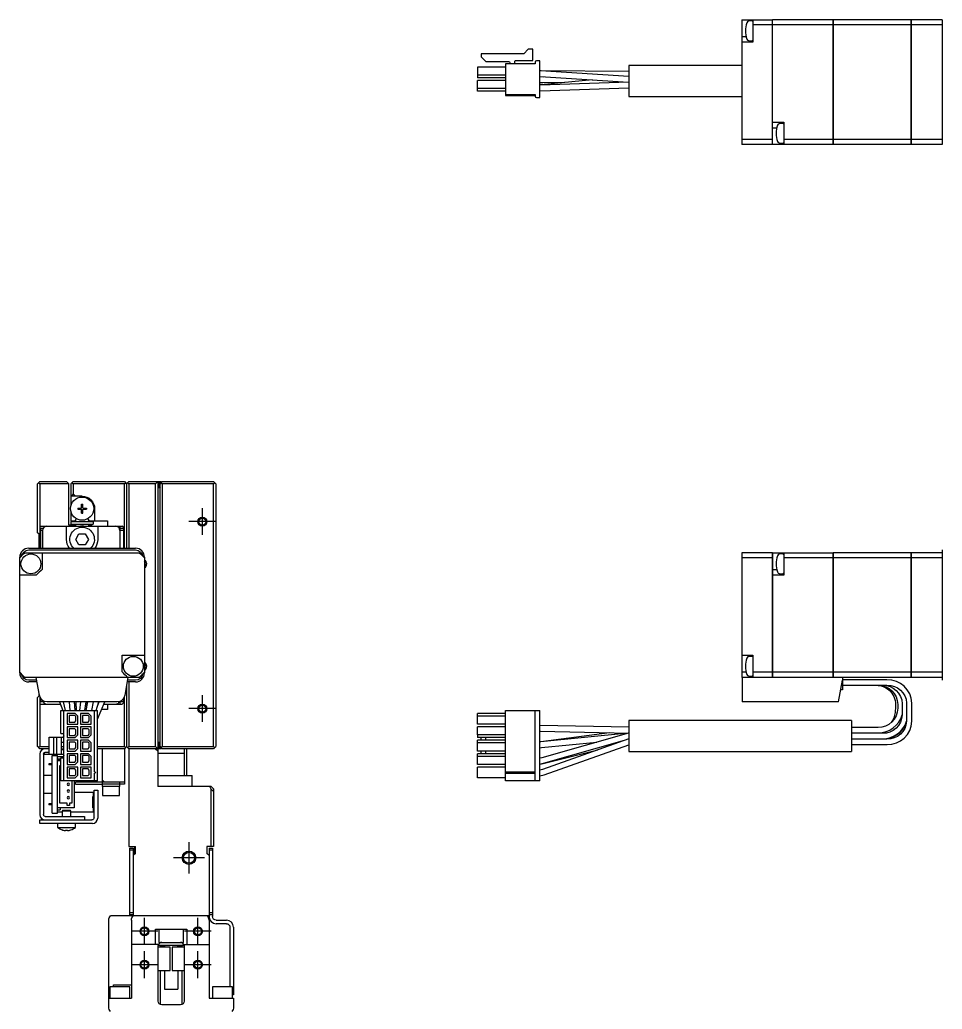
# Model space of a CAD drawing. Extents: x 0 to 753, y -8 to 439.
# Drawn here: x 0 to 207.2, y 216.5 to 438.7 of the extents above; entities that cross this region are included whole.
import ezdxf

# ---------------------------------------------------------------- set-up
doc = ezdxf.new("R2010")
doc.units = 0
doc.header["$LTSCALE"] = 0.5
doc.linetypes.add('CENTER', pattern=[50.8, 31.75, -6.35, 6.35, -6.35])
for name, color, linetype in [('MSM_CENTER', 1, 'CENTER'), ('MSM_CONTINUOUS', 7, 'CONTINUOUS'), ('MSM_NARROW', 5, 'CONTINUOUS')]:
    doc.layers.add(name, color=color, linetype=linetype)

msp = doc.modelspace()

# ---------------------------------------------------------------- linework, layer by layer
at = {"layer": 'MSM_CENTER'}
for p, q in [((41, 323.01), (41, 329.01)), ((44, 326.01), (38, 326.01)), ((41, 281.01), (41, 287.01)), ((44, 284.01), (38, 284.01)), ((38, 254.01), (38, 247.01)), ((41.5, 250.51), (34.5, 250.51)), ((28, 231.01), (28, 237.01)), ((40, 231.01), (40, 237.01)), ((31, 234.01), (25, 234.01)), ((43, 234.01), (37, 234.01)), ((28, 223.51), (28, 229.51)), ((40, 223.51), (40, 229.51)), ((31, 226.51), (25, 226.51)), ((43, 226.51), (37, 226.51))]:
    msp.add_line(p, q, dxfattribs=at)
at = {"layer": 'MSM_CONTINUOUS'}
for p, q in [((162.16, 438.69), (162.16, 410.69)), ((162.16, 438.69), (169.05, 438.69)), ((164.45, 438.42), (163.69, 438.35)), ((164.66, 438.69), (164.66, 433.69)), ((169.05, 410.69), (169.05, 438.69)), ((169.06, 438.68), (169.05, 438.68)), ((182.66, 438.69), (169.06, 438.69)), ((169.06, 410.69), (169.06, 438.69)), ((182.66, 410.69), (182.66, 438.69)), ((182.66, 438.68), (182.67, 438.68)), ((182.67, 438.69), (182.67, 410.69)), ((200.16, 438.69), (182.67, 438.69)), ((200.16, 410.69), (200.16, 438.69)), ((200.16, 438.68), (200.17, 438.68)), ((200.17, 438.69), (200.17, 410.69)), ((207.16, 438.69), (200.17, 438.69)), ((207.16, 438.69), (207.16, 410.69)), ((169.05, 437.53), (164.66, 437.53)), ((169.06, 437.53), (169.05, 437.53)), ((182.66, 437.53), (169.06, 437.53)), ((182.66, 437.53), (182.67, 437.53)), ((200.16, 437.53), (182.67, 437.53)), ((200.16, 437.53), (200.17, 437.53)), ((207.16, 437.53), (200.17, 437.53)), ((162.16, 434.94), (163.1, 434.94)), ((164.66, 433.69), (162.16, 433.69)), ((163.69, 434.02), (164.45, 433.96)), ((103.65, 431.05), (103.65, 430.35)), ((113.19, 431.05), (103.65, 431.05)), ((114.21, 432.07), (113.19, 431.05)), ((115.21, 432.07), (114.21, 432.07)), ((115.21, 429.54), (115.21, 432.07)), ((103.65, 430.35), (104.65, 429.35)), ((104.65, 429.35), (109.78, 429.35)), ((110.06, 429.07), (110.06, 428.79)), ((111.21, 428.79), (111.21, 429.39)), ((111.36, 429.54), (115.21, 429.54)), ((115.74, 429.2), (115.74, 428.79)), ((116.76, 429.5), (116.04, 429.5)), ((116.76, 421.22), (116.76, 429.5)), ((102.76, 428.06), (102.76, 425.66)), ((109.11, 428.06), (102.76, 428.06)), ((115.74, 428.79), (109.11, 428.79)), ((109.11, 428.79), (109.11, 421.68)), ((117.09, 427.24), (116.76, 427.24)), ((116.97, 427.23), (116.76, 427.24)), ((136.76, 425.99), (116.97, 427.23)), ((136.76, 427.09), (117.09, 427.24)), ((136.76, 428.46), (136.76, 421.46)), ((162.16, 428.46), (136.76, 428.46)), ((109.11, 426.26), (102.76, 426.26)), ((109.11, 425.66), (102.76, 425.66)), ((102.76, 422.66), (102.76, 425.06)), ((109.11, 425.06), (102.76, 425.06)), ((116.76, 425.94), (116.88, 425.93)), ((116.76, 425.93), (117.54, 425.89)), ((117.43, 424.55), (116.76, 424.54)), ((136.76, 424.69), (116.84, 424.04)), ((116.88, 425.93), (136.74, 424.69)), ((128.61, 425.2), (117.04, 424.07)), ((122.28, 424.58), (117.43, 424.55)), ((109.11, 423.26), (102.76, 423.26)), ((109.11, 422.66), (102.76, 422.66)), ((117.04, 424.07), (116.76, 424.05)), ((116.84, 424.04), (116.76, 424.04)), ((116.76, 422.74), (116.88, 422.74)), ((116.88, 422.74), (136.76, 423.39)), ((109.11, 421.93), (115.74, 421.93)), ((109.11, 421.68), (115.74, 421.68)), ((115.74, 421.93), (115.74, 421.52)), ((116.04, 421.22), (116.76, 421.22)), ((136.76, 421.46), (162.16, 421.46)), ((169.06, 415.69), (171.56, 415.69)), ((171.56, 415.69), (171.56, 410.69)), ((169.06, 414.44), (169.99, 414.44)), ((171.34, 415.42), (170.58, 415.35)), ((169.05, 411.84), (162.16, 411.84)), ((169.06, 411.85), (169.05, 411.85)), ((182.66, 411.84), (171.56, 411.84)), ((182.66, 411.85), (182.67, 411.85)), ((200.16, 411.84), (182.67, 411.84)), ((200.16, 411.85), (200.17, 411.85)), ((207.16, 411.84), (200.17, 411.84)), ((169.05, 410.69), (162.16, 410.69)), ((169.06, 410.7), (169.05, 410.7)), ((182.66, 410.69), (169.06, 410.69)), ((170.58, 411.02), (171.34, 410.96)), ((182.66, 410.7), (182.67, 410.7)), ((200.16, 410.69), (182.67, 410.69)), ((200.16, 410.7), (200.17, 410.7)), ((207.16, 410.69), (200.17, 410.69)), ((4, 334.51), (4.5, 335.01)), ((4, 323.51), (4, 334.51)), ((4.5, 334.51), (4.25, 334.76)), ((4.5, 335.01), (10.5, 335.01)), ((11, 334.51), (4.5, 334.51)), ((4.5, 334.51), (4.5, 320.01)), ((10.5, 335.01), (11, 334.51)), ((11, 325.21), (11, 334.51)), ((11.5, 334.51), (12, 335.01)), ((11.5, 334.51), (11.5, 329.62)), ((12, 334.51), (11.75, 334.76)), ((12, 335.01), (23.5, 335.01)), ((12, 334.51), (12, 332.21)), ((23.5, 334.51), (12, 334.51)), ((23.5, 335.01), (24, 334.51)), ((23.75, 334.76), (23.5, 334.51)), ((23.5, 320.01), (23.5, 334.51)), ((24.5, 335.01), (24, 334.51)), ((24, 334.51), (24, 320.01)), ((24.5, 334.51), (24.25, 334.76)), ((24.5, 335.01), (31.7, 335.01)), ((30.5, 334.51), (24.5, 334.51)), ((24.5, 334.51), (24.5, 320.01)), ((31, 335.01), (30.5, 334.51)), ((30.5, 275.51), (30.5, 334.51)), ((31, 335.01), (31, 266.51)), ((31.23, 335.01), (31.23, 333.61)), ((31.5, 333.61), (31.23, 333.61)), ((31.4, 334.61), (31.4, 333.91)), ((32, 335.01), (31.5, 334.51)), ((31.5, 275.51), (31.5, 334.51)), ((31.7, 335.01), (31.8, 334.91)), ((31.7, 334.91), (31.9, 334.91)), ((32, 334.51), (31.75, 334.76)), ((32, 335.01), (43.5, 335.01)), ((43.5, 334.51), (32, 334.51)), ((32, 334.51), (32, 275.51)), ((43.5, 335.01), (44, 334.51)), ((43.75, 334.76), (43.5, 334.51)), ((43.5, 275.51), (43.5, 334.51)), ((44, 334.51), (44, 275.51)), ((14, 331.71), (11.5, 331.71)), ((12, 332.21), (11.65, 331.71)), ((12.5, 331.71), (12, 332.21)), ((13, 329.05), (13.8, 329.05)), ((13, 329.05), (13, 328.76)), ((13.53, 328.76), (13.53, 329.05)), ((13.86, 329.91), (14.15, 329.91)), ((13.86, 329.11), (13.86, 329.91)), ((14.15, 329.38), (13.86, 329.38)), ((14.15, 329.11), (14.15, 329.91)), ((14.21, 329.05), (15, 329.05)), ((14.47, 328.76), (14.47, 329.05)), ((15, 329.05), (15, 328.76)), ((16.8, 328.91), (16.8, 326.21)), ((11.5, 328.2), (11.5, 326.21)), ((13, 328.76), (13.8, 328.76)), ((13.86, 327.91), (13.86, 328.7)), ((13.86, 328.44), (14.15, 328.44)), ((13.86, 327.91), (14.15, 327.91)), ((14.15, 327.91), (14.15, 328.7)), ((14.21, 328.76), (15, 328.76)), ((4.5, 325.01), (23, 325.01)), ((4.7, 320.01), (4.7, 324.51)), ((4.7, 324.51), (5.23, 324.51)), ((5.5, 325.01), (5.5, 324.81)), ((10.5, 322.01), (10.5, 325.01)), ((12.45, 325.21), (11, 325.21)), ((11.23, 325.01), (11.23, 325.21)), ((11.5, 326.21), (12.45, 326.21)), ((11.5, 326.01), (11.5, 325.41)), ((11.5, 326.01), (16.5, 326.01)), ((11.5, 325.41), (16.5, 325.41)), ((12.45, 326.21), (12.62, 326.51)), ((12.45, 325.21), (12.57, 325.01)), ((15.38, 326.51), (15.55, 326.21)), ((15.43, 325.01), (15.55, 325.21)), ((15.55, 326.21), (19.7, 326.21)), ((16, 325.21), (15.55, 325.21)), ((16, 325.01), (16, 325.21)), ((16, 325.21), (16.2, 325.01)), ((16.5, 326.01), (16.5, 325.41)), ((17.5, 325.01), (17.5, 322.01)), ((19.7, 326.21), (19.7, 325.01)), ((22.5, 325.01), (22.5, 324.01)), ((22.5, 324.51), (23.3, 324.51)), ((23.5, 324.51), (23, 325.01)), ((23.3, 324.51), (23.3, 320.01)), ((4.35, 323.16), (4, 323.51)), ((4.35, 320.01), (4.35, 323.16)), ((5.1, 324.01), (4.7, 324.01)), ((5.1, 324.01), (5.1, 320.01)), ((12.56, 322.01), (13.28, 323.26)), ((13.28, 323.26), (14.72, 323.26)), ((14.72, 323.26), (15.44, 322.01)), ((23.3, 324.01), (22.5, 324.01)), ((22.5, 324.01), (22.5, 320.01)), ((2, 320.01), (26, 320.01)), ((13.28, 320.76), (12.56, 322.01)), ((14.72, 320.76), (13.28, 320.76)), ((15.44, 322.01), (14.72, 320.76)), ((0, 292.01), (0, 318.01)), ((1.15, 319.01), (26.84, 319.01)), ((2, 319.63), (26, 319.63)), ((5, 319.01), (5, 315.26)), ((28, 318.01), (28, 292.01)), ((169.05, 319.01), (162.16, 319.01)), ((162.16, 319.01), (162.16, 291.01)), ((169.05, 317.85), (162.16, 317.85)), ((169.05, 291.01), (169.05, 319.01)), ((169.06, 319), (169.05, 319)), ((169.06, 317.84), (169.05, 317.84)), ((169.06, 319.01), (169.06, 291.01)), ((169.06, 319.01), (182.66, 319.01)), ((171.34, 318.74), (170.58, 318.67)), ((171.56, 319.01), (171.56, 314.01)), ((182.66, 317.85), (171.56, 317.85)), ((182.66, 291.01), (182.66, 319.01)), ((182.66, 319), (182.67, 319)), ((182.66, 317.84), (182.67, 317.84)), ((182.67, 319.01), (182.67, 291.01)), ((200.16, 319.01), (182.67, 319.01)), ((200.16, 317.85), (182.67, 317.85)), ((200.16, 291.01), (200.16, 319.01)), ((200.16, 319), (200.17, 319)), ((200.16, 317.84), (200.17, 317.84)), ((200.17, 319.01), (200.17, 291.01)), ((207.16, 319.01), (200.17, 319.01)), ((207.16, 317.85), (200.17, 317.85)), ((207.16, 319.63), (207.16, 290.39)), ((3.75, 314.01), (0, 314.01)), ((169.06, 315.26), (169.99, 315.26)), ((171.56, 314.01), (169.06, 314.01)), ((170.58, 314.35), (171.34, 314.28)), ((23, 296.01), (28, 296.01)), ((23, 292.26), (23, 296.01)), ((162.16, 296.01), (164.66, 296.01)), ((164.45, 295.74), (163.69, 295.67)), ((164.66, 296.01), (164.66, 291.01)), ((162.16, 292.26), (163.1, 292.26)), ((163.69, 291.35), (164.45, 291.28)), ((169.05, 292.16), (164.66, 292.16)), ((169.06, 292.17), (169.05, 292.17)), ((182.66, 292.16), (169.06, 292.16)), ((182.66, 292.17), (182.67, 292.17)), ((200.16, 292.16), (182.67, 292.16)), ((200.16, 292.17), (200.17, 292.17)), ((207.16, 292.16), (200.17, 292.16)), ((26.85, 291.01), (1.15, 291.01)), ((3.81, 290.39), (2, 290.39)), ((3.88, 290.01), (2, 290.01)), ((4.41, 287), (3.7, 291.01)), ((24.3, 291.01), (23.59, 287)), ((24, 289.31), (24, 275.51)), ((26, 290.01), (24.12, 290.01)), ((26, 290.39), (24.19, 290.39)), ((24.5, 290.01), (24.5, 275.51)), ((200.16, 291.01), (162.16, 291.01)), ((162.26, 291.01), (162.26, 285.51)), ((169.06, 291.02), (169.05, 291.02)), ((182.66, 291.02), (182.67, 291.02)), ((183.9, 285.51), (184.76, 290.41)), ((184.76, 291.01), (184.76, 288.21)), ((194.76, 290.46), (184.76, 290.46)), ((184.76, 289.26), (194.76, 289.26)), ((192.28, 289.26), (192.52, 289.25)), ((200.16, 291.02), (200.17, 291.02)), ((207.16, 291.01), (200.17, 291.01)), ((4, 286.51), (4.35, 286.86)), ((4.35, 286.86), (4.35, 287.32)), ((4.5, 286.66), (4.5, 275.51)), ((23.5, 275.51), (23.5, 286.66)), ((184.76, 288.21), (184.37, 288.21)), ((4, 275.51), (4, 286.51)), ((4.5, 285.01), (9.11, 285.01)), ((4.7, 285.51), (4.7, 286.29)), ((4.7, 286.01), (4.94, 286.01)), ((5.23, 285.51), (4.7, 285.51)), ((5.5, 285.21), (5.5, 285.01)), ((21.82, 285.51), (6.18, 285.51)), ((8.9, 285.51), (9.7, 283.61)), ((10.25, 283.61), (9.83, 285.51)), ((11.06, 285.51), (11.22, 283.61)), ((12.43, 283.61), (12.27, 285.51)), ((12.6, 285.01), (12.31, 285.01)), ((12.33, 284.81), (12.45, 284.81)), ((12.34, 284.61), (12.61, 284.61)), ((12.57, 285.01), (12.45, 284.81)), ((12.59, 285.51), (12.63, 283.61)), ((13.66, 285.51), (13.39, 283.61)), ((14.6, 283.61), (14.88, 285.51)), ((14.75, 284.61), (15.08, 284.61)), ((15.16, 285.01), (14.8, 285.01)), ((14.89, 283.61), (15.26, 285.51)), ((16.48, 285.51), (16.11, 283.61)), ((17.12, 283.61), (17.73, 285.51)), ((17.47, 281.66), (19.1, 285.51)), ((17.79, 285.49), (17.53, 284.88)), ((17.57, 285.01), (17.59, 285.01)), ((18.89, 285.01), (23, 285.01)), ((19.7, 285.01), (19.7, 283.81)), ((22.5, 285.64), (22.5, 285.01)), ((23.3, 285.51), (22.5, 285.51)), ((23, 285.01), (23.5, 285.51)), ((23.06, 286.01), (23.3, 286.01)), ((23.3, 286.29), (23.3, 285.51)), ((183.9, 285.51), (162.26, 285.51)), ((196.69, 284.49), (196.56, 283.11)), ((197.16, 284.95), (197.16, 284.07)), ((198.16, 285.1), (198.16, 282.62)), ((199.16, 285.26), (199.16, 281.16)), ((200.36, 281.16), (200.36, 285.26)), ((9.19, 278.42), (9.19, 283.61)), ((9.19, 283.61), (17.47, 283.61)), ((9.9, 267.76), (9.9, 283.61)), ((10.63, 282.89), (10.63, 280.49)), ((12.43, 282.89), (10.63, 282.89)), ((12.33, 282.47), (11.08, 282.47)), ((11.08, 282.47), (11.08, 281)), ((12.58, 282.22), (12.33, 282.47)), ((12.39, 284.01), (12.62, 284.01)), ((12.45, 283.81), (12.41, 283.81)), ((12.43, 282.89), (13.03, 282.29)), ((12.57, 283.61), (12.45, 283.81)), ((12.58, 281.25), (12.58, 282.22)), ((13.03, 280.49), (13.03, 282.29)), ((13.63, 282.89), (13.63, 280.49)), ((15.43, 282.89), (13.63, 282.89)), ((15.33, 282.47), (14.08, 282.47)), ((14.08, 282.47), (14.08, 281)), ((14.66, 284.01), (14.97, 284.01)), ((15.58, 282.22), (15.33, 282.47)), ((16.03, 282.29), (15.43, 282.89)), ((15.58, 281.25), (15.58, 282.22)), ((16.03, 280.49), (16.03, 282.29)), ((16.76, 269.84), (16.76, 283.61)), ((17.47, 267.76), (17.47, 283.61)), ((19.7, 283.81), (18.38, 283.81)), ((102.76, 282.29), (102.76, 282.89)), ((109.11, 282.89), (102.76, 282.89)), ((109.11, 282.29), (102.76, 282.29)), ((102.76, 280.49), (102.76, 282.29)), ((109.11, 283.61), (116.76, 283.61)), ((109.11, 267.76), (109.11, 283.61)), ((115.74, 267.76), (115.74, 283.61)), ((116.76, 267.76), (116.76, 283.61)), ((10.63, 280.49), (13.03, 280.49)), ((11.08, 281), (12.33, 281)), ((12.33, 281), (12.58, 281.25)), ((13.63, 280.49), (16.03, 280.49)), ((14.08, 281), (15.33, 281)), ((15.33, 281), (15.58, 281.25)), ((109.11, 280.49), (102.76, 280.49)), ((116.87, 280.21), (116.76, 280.21)), ((136.76, 279.81), (116.87, 280.21)), ((136.76, 281.36), (136.76, 274.36)), ((186.76, 281.36), (136.76, 281.36)), ((186.76, 281.36), (186.76, 274.36)), ((199.15, 281.16), (199.16, 281.2)), ((9.19, 278.42), (9.9, 278.42)), ((10.63, 279.89), (10.63, 277.49)), ((13.03, 279.89), (10.63, 279.89)), ((12.33, 279.47), (11.08, 279.47)), ((11.08, 279.47), (11.08, 278)), ((11.08, 278), (12.33, 278)), ((12.58, 279.22), (12.33, 279.47)), ((12.33, 278), (12.58, 278.25)), ((12.43, 277.49), (13.03, 278.09)), ((12.58, 278.25), (12.58, 279.22)), ((13.03, 278.09), (13.03, 279.89)), ((13.63, 279.89), (13.63, 277.49)), ((16.03, 279.89), (13.63, 279.89)), ((15.33, 279.47), (14.08, 279.47)), ((14.08, 279.47), (14.08, 278)), ((14.08, 278), (15.33, 278)), ((15.58, 279.22), (15.33, 279.47)), ((15.33, 278), (15.58, 278.25)), ((16.03, 278.09), (15.43, 277.49)), ((15.58, 278.25), (15.58, 279.22)), ((16.03, 278.09), (16.03, 279.89)), ((102.76, 278.09), (102.76, 279.89)), ((109.11, 279.89), (102.76, 279.89)), ((102.76, 278.09), (102.76, 277.49)), ((109.11, 278.09), (102.76, 278.09)), ((116.76, 278.91), (116.84, 278.91)), ((116.76, 278.91), (116.91, 278.91)), ((116.84, 278.91), (136.76, 278.51)), ((132.46, 278.6), (117, 276.55)), ((136.64, 278.5), (117.04, 276.54)), ((136.68, 278.51), (117.25, 272.98)), ((192.76, 279.76), (186.76, 279.76)), ((186.76, 278.56), (193.76, 278.56)), ((193.76, 278.46), (186.76, 278.46)), ((194.47, 278.61), (193.26, 278.46)), ((193.76, 278.56), (194.47, 278.61)), ((194.47, 278.61), (194.5, 278.62)), ((194.5, 278.62), (194.47, 278.61)), ((4.25, 275.26), (4, 275.51)), ((4.25, 275.26), (4.5, 275.51)), ((4.5, 275.51), (6.62, 275.51)), ((6.62, 273.76), (6.62, 277.62)), ((6.62, 277.62), (9.65, 277.62)), ((7.64, 273.76), (7.64, 277.62)), ((8.34, 273.76), (8.34, 277.62)), ((9.34, 273.76), (9.34, 277.62)), ((9.34, 276.51), (9.9, 276.51)), ((9.34, 275.51), (9.9, 275.51)), ((10.63, 277.49), (12.43, 277.49)), ((10.63, 276.89), (10.63, 274.49)), ((13.03, 276.89), (10.63, 276.89)), ((12.33, 276.47), (11.08, 276.47)), ((11.08, 276.47), (11.08, 275)), ((12.58, 276.22), (12.33, 276.47)), ((12.58, 275.25), (12.58, 276.22)), ((13.03, 275.09), (13.03, 276.89)), ((13.63, 277.49), (15.43, 277.49)), ((13.63, 276.89), (13.63, 274.49)), ((15.43, 276.89), (13.63, 276.89)), ((15.33, 276.47), (14.08, 276.47)), ((14.08, 276.47), (14.08, 275)), ((15.58, 276.22), (15.33, 276.47)), ((16.03, 276.29), (15.43, 276.89)), ((15.58, 275.25), (15.58, 276.22)), ((16.03, 274.49), (16.03, 276.29)), ((17.47, 275.51), (23.5, 275.51)), ((23.5, 275.51), (23.75, 275.26)), ((24, 275.51), (23.75, 275.26)), ((24, 275.51), (24.5, 275.01)), ((24.25, 275.26), (24.5, 275.51)), ((24.5, 275.51), (30.5, 275.51)), ((30.5, 275.51), (31, 275.01)), ((31.23, 275.01), (31.23, 276.41)), ((31.5, 276.41), (31.23, 276.41)), ((31.4, 276.11), (31.4, 275.41)), ((31.5, 275.51), (32, 275.01)), ((31.75, 275.26), (32, 275.51)), ((32, 275.51), (43.5, 275.51)), ((43.5, 275.51), (43.75, 275.26)), ((43.75, 275.26), (44, 275.51)), ((109.11, 277.49), (102.76, 277.49)), ((109.11, 276.89), (102.76, 276.89)), ((102.76, 276.29), (102.76, 276.89)), ((109.11, 276.29), (102.76, 276.29)), ((102.76, 274.49), (102.76, 276.29)), ((103.65, 276.89), (103.65, 277.49)), ((104.65, 276.89), (104.65, 277.49)), ((117.04, 276.54), (116.76, 276.52)), ((117.17, 275.25), (129.58, 276.49)), ((136.76, 277.25), (117.36, 270.36)), ((117.61, 271.73), (135.82, 276.92)), ((117.79, 269.14), (136.76, 275.87)), ((186.76, 277.26), (193.76, 277.26)), ((194.76, 277.16), (186.76, 277.16)), ((186.76, 275.96), (194.76, 275.96)), ((4.5, 275.01), (4.25, 275.26)), ((6.62, 275.01), (4.5, 275.01)), ((4.5, 273.81), (4.5, 260.21)), ((5.3, 273.81), (5.3, 260.21)), ((5.5, 274.16), (5.5, 273.71)), ((9.5, 273.71), (5.5, 273.71)), ((5.7, 274.21), (6.62, 274.21)), ((6.62, 273.76), (9.65, 273.76)), ((7.3, 273.51), (8.5, 273.51)), ((7.3, 260.51), (7.3, 273.51)), ((8.5, 260.51), (8.5, 273.51)), ((9.34, 275.01), (9.9, 275.01)), ((9.34, 274.86), (9.9, 274.86)), ((9.5, 273.71), (9.5, 273.76)), ((10.63, 274.49), (12.43, 274.49)), ((10.63, 273.89), (10.63, 271.49)), ((13.03, 273.89), (10.63, 273.89)), ((11.08, 275), (12.33, 275)), ((12.33, 273.47), (11.08, 273.47)), ((11.08, 273.47), (11.08, 272)), ((12.33, 275), (12.58, 275.25)), ((12.58, 273.22), (12.33, 273.47)), ((12.43, 274.49), (13.03, 275.09)), ((13.03, 272.09), (13.03, 273.89)), ((13.63, 274.49), (16.03, 274.49)), ((13.63, 273.89), (13.63, 271.49)), ((15.43, 273.89), (13.63, 273.89)), ((14.08, 275), (15.33, 275)), ((15.33, 273.47), (14.08, 273.47)), ((14.08, 273.47), (14.08, 272)), ((15.33, 275), (15.58, 275.25)), ((15.58, 273.22), (15.33, 273.47)), ((16.03, 273.29), (15.43, 273.89)), ((16.03, 271.49), (16.03, 273.29)), ((23.5, 275.01), (17.47, 275.01)), ((18.5, 275.01), (18.5, 266.51)), ((23.75, 275.26), (23.5, 275.01)), ((23.5, 275.01), (23.5, 267.01)), ((31.7, 275.01), (24.5, 275.01)), ((24.5, 275.01), (24.5, 253.01)), ((30.5, 275.01), (31, 274.51)), ((31, 274.01), (37, 274.01)), ((31.8, 275.11), (31.7, 275.01)), ((31.9, 275.11), (31.7, 275.11)), ((43.5, 275.01), (32, 275.01)), ((37, 269.01), (37, 275.01)), ((37.5, 269.01), (37.5, 275.01)), ((43.75, 275.26), (43.5, 275.01)), ((109.11, 274.49), (102.76, 274.49)), ((109.11, 273.89), (102.76, 273.89)), ((102.76, 273.29), (102.76, 273.89)), ((109.11, 273.29), (102.76, 273.29)), ((102.76, 271.49), (102.76, 273.29)), ((103.65, 273.89), (103.65, 274.49)), ((104.65, 273.89), (104.65, 274.49)), ((116.76, 275.22), (117.17, 275.25)), ((117.52, 271.68), (129.83, 274.79)), ((136.76, 274.36), (186.76, 274.36)), ((6.5, 271.63), (6.5, 271.38)), ((7.3, 271.63), (6.5, 271.63)), ((7.3, 271.38), (6.5, 271.38)), ((8.5, 273.26), (9.9, 273.26)), ((8.5, 272.71), (9.05, 272.71)), ((8.5, 272.49), (9.19, 272.49)), ((9.19, 272.26), (8.5, 272.26)), ((9, 271.26), (9.19, 271.26)), ((9, 262.76), (9, 271.26)), ((9.05, 272.71), (9.05, 272.49)), ((9.19, 267.76), (9.19, 272.96)), ((9.19, 272.96), (9.9, 272.96)), ((10.63, 271.49), (12.43, 271.49)), ((11.08, 272), (12.33, 272)), ((12.33, 272), (12.58, 272.25)), ((12.43, 271.49), (13.03, 272.09)), ((12.58, 272.25), (12.58, 273.22)), ((13.63, 271.49), (16.03, 271.49)), ((14.08, 272), (15.33, 272)), ((15.33, 272), (15.58, 272.25)), ((15.58, 272.25), (15.58, 273.22)), ((109.11, 271.49), (102.76, 271.49)), ((117.25, 272.98), (116.76, 272.87)), ((116.76, 271.55), (117.61, 271.73)), ((116.76, 271.54), (117.52, 271.68)), ((7.3, 269.01), (5.3, 269.01)), ((10.63, 270.89), (10.63, 268.49)), ((13.03, 270.89), (10.63, 270.89)), ((12.33, 270.47), (11.08, 270.47)), ((11.08, 270.47), (11.08, 269)), ((11.08, 269), (12.33, 269)), ((12.58, 270.22), (12.33, 270.47)), ((12.33, 269), (12.58, 269.25)), ((12.43, 268.49), (13.03, 269.09)), ((12.58, 269.25), (12.58, 270.22)), ((13.03, 269.09), (13.03, 270.89)), ((16.03, 270.89), (13.63, 270.89)), ((13.63, 270.89), (13.63, 268.49)), ((15.33, 270.47), (14.08, 270.47)), ((14.08, 270.47), (14.08, 269)), ((14.08, 269), (15.33, 269)), ((15.58, 270.22), (15.33, 270.47)), ((15.33, 269), (15.58, 269.25)), ((15.58, 269.25), (15.58, 270.22)), ((16.03, 268.49), (16.03, 270.89)), ((16.76, 269.84), (16.86, 269.84)), ((16.86, 269.54), (16.76, 269.54)), ((16.76, 267.76), (16.76, 269.54)), ((31, 269.01), (38.75, 269.01)), ((38.75, 266.51), (38.75, 269.01)), ((102.76, 268.49), (102.76, 270.89)), ((109.11, 270.89), (102.76, 270.89)), ((109.11, 269.84), (115.74, 269.84)), ((109.11, 269.54), (115.74, 269.54)), ((117.36, 270.36), (116.76, 270.2)), ((117.37, 270.36), (116.76, 270.2)), ((116.76, 268.88), (117.79, 269.14)), ((17.47, 267.76), (9.19, 267.76)), ((10.63, 268.49), (12.43, 268.49)), ((11.7, 267.76), (11.7, 262.76)), ((12.2, 267.76), (12.2, 261.76)), ((12.5, 267.01), (12.5, 267.51)), ((23.5, 267.51), (12.5, 267.51)), ((12.5, 267.01), (18.5, 267.01)), ((13.63, 268.49), (16.03, 268.49)), ((19, 267.51), (18.5, 268.01)), ((22.5, 267.01), (18.5, 267.01)), ((22.5, 266.51), (22.5, 267.51)), ((23.5, 267.01), (22.5, 267.01)), ((109.11, 268.49), (102.76, 268.49)), ((116.76, 267.76), (109.11, 267.76)), ((5.3, 265.01), (7.3, 265.01)), ((12.2, 265.26), (16.5, 265.26)), ((16.5, 265.26), (16.5, 264.26)), ((16.7, 259.51), (16.7, 265.71)), ((16.7, 265.71), (17.5, 265.71)), ((17.5, 265.71), (17.5, 259.41)), ((22.5, 266.51), (18.5, 266.51)), ((18.6, 266.51), (18.6, 264.51)), ((18.6, 264.51), (22.4, 264.51)), ((22.4, 264.51), (22.4, 266.51)), ((43, 266.51), (31, 266.51)), ((43, 265.9), (42.69, 266.51)), ((43, 266.51), (43.5, 266.01)), ((43, 253.01), (43, 265.9)), ((43.5, 265.4), (43, 265.9)), ((43.5, 266.01), (43.5, 253.01)), ((7.3, 262.63), (6.5, 262.63)), ((6.5, 262.63), (6.5, 262.38)), ((7.3, 262.38), (6.5, 262.38)), ((10.65, 262.76), (9, 262.76)), ((10.65, 262.26), (10.65, 262.76)), ((11.15, 262.26), (10.65, 262.26)), ((11.15, 262.76), (11.15, 262.26)), ((11.7, 262.76), (11.15, 262.76)), ((16.5, 264.26), (16.4, 264.26)), ((16.4, 261.76), (16.4, 264.26)), ((16.4, 263.46), (16.5, 263.46)), ((16.4, 263.08), (16.5, 263.08)), ((16.4, 262.93), (16.5, 262.93)), ((16.4, 262.56), (16.5, 262.56)), ((16.5, 262.56), (16.5, 263.46)), ((7.3, 260.51), (8.5, 260.51)), ((12.2, 261.76), (8.5, 261.76)), ((8.5, 261.3), (9.05, 261.3)), ((9.5, 260.76), (8.5, 260.76)), ((9.05, 261.76), (9.05, 261.3)), ((9.7, 261.21), (9.5, 261.01)), ((11.5, 261.01), (9.5, 261.01)), ((9.5, 261.01), (9.5, 259.81)), ((9.7, 261.21), (11.3, 261.21)), ((11.5, 261.01), (11.3, 261.21)), ((11.5, 259.81), (11.5, 261.01)), ((16.5, 260.76), (11.5, 260.76)), ((16.5, 261.76), (16.4, 261.76)), ((16.5, 261.76), (16.5, 260.76)), ((4.5, 258.21), (4.5, 259.01)), ((4.5, 259.01), (16.2, 259.01)), ((16.3, 258.21), (4.5, 258.21)), ((5.7, 259.81), (14.5, 259.81)), ((8.5, 258.21), (8.5, 257.31)), ((12.5, 257.31), (12.5, 258.21)), ((14.5, 259.81), (14.5, 259.01)), ((8.5, 257.31), (12.5, 257.31)), ((9.55, 256.75), (9.57, 256.75)), ((10.3, 256.75), (10.7, 256.75)), ((10.3, 256.62), (10.3, 256.75)), ((10.7, 256.75), (10.7, 256.62)), ((11.43, 256.75), (11.45, 256.75)), ((24.5, 253.01), (26, 253.01)), ((24.7, 252.71), (25.5, 252.71)), ((24.7, 237.71), (24.7, 252.71)), ((25.5, 252.21), (24.7, 252.21)), ((25.5, 252.71), (25.5, 237.51)), ((26, 251.51), (25.5, 251.01)), ((25.75, 253.01), (25.75, 251.26)), ((26, 251.51), (26, 253.01)), ((43.5, 253.01), (42, 253.01)), ((42, 253.01), (42, 251.51)), ((42.5, 251.01), (42, 251.51)), ((42.5, 252.71), (43.3, 252.71)), ((42.5, 252.71), (42.5, 237.31)), ((43.3, 252.21), (42.5, 252.21)), ((43.3, 252.71), (43.3, 237.31)), ((24.7, 238.21), (25.5, 238.21)), ((42.5, 238.21), (43.3, 238.21)), ((20, 217.01), (20, 236.51)), ((25.48, 237.51), (20.38, 237.51)), ((25.5, 237.71), (24.7, 237.71)), ((25.1, 236.51), (25.1, 219.01)), ((42.5, 237.51), (25.5, 237.51)), ((43.3, 237.71), (42.5, 237.71)), ((42.5, 236.51), (42.5, 219.01)), ((44.1, 236.51), (46.4, 236.51)), ((46.4, 235.71), (44.1, 235.71)), ((30.5, 234.51), (37.5, 234.51)), ((30.5, 231.01), (30.5, 234.51)), ((31.25, 234.51), (31.25, 231.51)), ((36.75, 231.51), (36.75, 234.51)), ((37.5, 234.51), (37.5, 231.01)), ((47.2, 234.91), (47.2, 221.51)), ((48, 234.91), (48, 219.71)), ((31.25, 231.51), (36.75, 231.51)), ((31.13, 231.01), (25.1, 231.01)), ((31.1, 218.31), (31.1, 230.71)), ((33.75, 230.41), (31.1, 230.41)), ((31.12, 230.91), (36.88, 230.91)), ((31.13, 231.01), (31.13, 230.92)), ((31.13, 230.92), (31.16, 231)), ((31.7, 230.91), (31.5, 230.71)), ((32.5, 230.71), (31.5, 230.71)), ((31.5, 230.71), (31.5, 230.41)), ((32.5, 230.71), (32.87, 230.91)), ((32.5, 230.71), (32.5, 230.41)), ((33.75, 225.21), (33.75, 230.41)), ((34.25, 230.41), (34.25, 225.21)), ((36.9, 230.41), (34.25, 230.41)), ((35.13, 230.91), (35.5, 230.71)), ((36.5, 230.71), (35.5, 230.71)), ((35.5, 230.71), (35.5, 230.41)), ((36.5, 230.71), (36.3, 230.91)), ((36.5, 230.41), (36.5, 230.71)), ((36.85, 231), (36.87, 230.92)), ((36.87, 231.01), (36.87, 230.92)), ((36.87, 231.01), (42.5, 231.01)), ((36.9, 230.71), (36.9, 218.31)), ((31.1, 225.21), (33.75, 225.21)), ((31.5, 225.21), (31.5, 217.62)), ((32.5, 225.21), (32.5, 221.01)), ((34.25, 225.21), (36.9, 225.21)), ((35.5, 225.21), (35.5, 221.01)), ((36.5, 217.62), (36.5, 225.21)), ((24.75, 221.51), (20.25, 221.51)), ((20.25, 221.51), (20.25, 219.01)), ((21.05, 221.51), (21.05, 222.01)), ((21.05, 222.01), (25.1, 222.01)), ((24.75, 219.01), (24.75, 221.51)), ((32.5, 221.01), (35.5, 221.01)), ((47.75, 221.51), (43.25, 221.51)), ((43.25, 221.51), (43.25, 219.01)), ((47.75, 219.01), (47.75, 221.51)), ((47.75, 220.21), (48, 220.21)), ((20, 219.01), (25.1, 219.01)), ((42.5, 219.01), (48, 219.01)), ((48, 219.71), (47.75, 219.71)), ((48, 219.01), (48, 217.01)), ((36.1, 217.51), (31.9, 217.51))]:
    msp.add_line(p, q, dxfattribs=at)
for centre, radius in [((14, 328.91), 2.6), ((41, 326.01), 0.783), ((2.5, 316.51), 2.23), ((25.5, 293.51), 2.23), ((41, 284.01), 0.783), ((38, 250.51), 1.23), ((28, 234.01), 0.783), ((40, 234.01), 0.783), ((28, 226.51), 0.783), ((40, 226.51), 0.783)]:
    msp.add_circle(centre, radius, dxfattribs=at)
at = {"layer": 'MSM_CONTINUOUS', "extrusion": (0, 0, -1)}
for centre in [(-10.9, 267.01), (-10.9, 265.51), (-10.9, 264.01)]:
    msp.add_circle(centre, 0.25, dxfattribs=at)
at = {"layer": 'MSM_CONTINUOUS'}
for centre, radius, start, end in [((168.97, 436.19), 6, 162.3708, 197.6292), ((163.73, 437.85), 0.5, 95, 162.3708), ((164.47, 438.22), 0.2, 18.1949, 95), ((163.73, 434.52), 0.5, 197.6292, 265), ((164.47, 434.16), 0.2, 265, 341.8051), ((116.04, 429.2), 0.3, 90, 180), ((116.04, 421.52), 0.3, 180, 270), ((175.86, 413.19), 6, 162.3708, 197.6292), ((170.62, 414.85), 0.5, 95, 162.3708), ((171.36, 415.22), 0.2, 0, 95), ((170.62, 411.52), 0.5, 197.6292, 265), ((171.36, 411.16), 0.2, 265, 360), ((31.7, 334.61), 0.3, 90, 180), ((31.7, 333.91), 0.3, 180, 228.1897), ((14, 325.71), 1.59, 143.8028, 169.107), ((14, 325.71), 1.59, 10.893, 36.1972), ((6.1, 324.01), 1, 90, 180), ((14, 325.71), 1.59, 190.8931, 206.1642), ((14, 325.71), 1.59, 333.8358, 349.1069), ((21.5, 324.01), 1, 0, 90), ((2, 318.01), 2, 90, 180), ((26, 318.01), 2, 0, 90), ((175.86, 316.51), 6, 162.3708, 197.6292), ((170.62, 318.18), 0.5, 95, 162.3708), ((171.36, 318.54), 0.2, 0, 95), ((27.5, 316.51), 0.783, 309.6548, 50.3452), ((170.62, 314.84), 0.5, 197.6292, 265), ((171.36, 314.48), 0.2, 265, 0), ((163.73, 295.18), 0.5, 95, 162.3708), ((164.47, 295.54), 0.2, 18.1949, 95), ((27.5, 293.51), 0.783, 309.6548, 50.3452), ((168.97, 293.51), 6, 162.3708, 197.6292), ((2, 292.01), 2, 180, 270), ((26, 292.01), 2, 270, 0), ((163.73, 291.84), 0.5, 197.6292, 265), ((164.47, 291.48), 0.2, 265, 341.8051), ((194.95, 285.05), 5.41, 2.1863, 92.0343), ((6.1, 286.01), 1, 188.5151, 270), ((14, 284.31), 1.59, 153.8359, 169.107), ((21.5, 286.01), 1, 270, 336.553), ((14, 284.31), 1.59, 190.8931, 206.1642), ((192.79, 284.15), 5.59, 269.7079, 344.0346), ((193.84, 282.83), 5.57, 269.2277, 342.6191), ((194.96, 281.36), 5.41, 267.9067, 357.8727), ((31.7, 276.11), 0.3, 131.8103, 180), ((5.7, 273.81), 1.2, 90, 180), ((31.7, 275.41), 0.3, 180, 270), ((5.7, 260.21), 1.2, 180, 270), ((16.3, 259.41), 1.2, 270, 0), ((10.5, 259.81), 3.2, 231.3178, 252.73), ((10.5, 259.81), 3.19, 253.0947, 266.4096), ((10.5, 259.81), 3.19, 273.5904, 286.9053), ((10.5, 259.81), 3.2, 287.27, 308.6822), ((41, 236.51), 1.5, 0, 41.8103), ((44.1, 237.31), 1.6, 180, 270), ((46.4, 234.91), 1.6, 0, 90), ((31.9, 230.71), 0.802, 90.0987, 158.3566), ((36.1, 230.71), 0.801, 21.0842, 89.9342)]:
    msp.add_arc(centre, radius, start, end, dxfattribs=at)
at = {"layer": 'MSM_CONTINUOUS', "extrusion": (0, 0, -1)}
for centre, radius, start, end in [((-109.78, 429.07), 0.28, 90, 180), ((-111.36, 429.39), 0.15, 0, 90), ((-14, 328.91), 2.8, 90, 180), ((-13.8, 329.11), 0.06, 180, 270), ((-14.21, 329.11), 0.06, 270, 0), ((-14.12, 325.59), 1.75, 31.3783, 37.006), ((-13.8, 328.7), 0.06, 90, 180), ((-14.21, 328.7), 0.06, 0, 90), ((-13.89, 325.59), 1.75, 142.994, 148.6217), ((-14, 322.01), 2.75, 313.3418, 226.6582), ((-14, 322.51), 2.6, 74.0576, 105.9424), ((-14, 322.01), 3.5, 325.1501, 0), ((-14, 322.01), 3.5, 180, 214.8499), ((-14, 305.01), 19, 42.5374, 47.4636), ((-2, 318.01), 1.62, 9.7266, 90), ((-26, 318.01), 1.62, 90, 170.2833), ((-14, 305.01), 19, 132.5364, 137.4636), ((9.05, 328.06), 19, 222.3336, 227.6664), ((-14, 305.01), 19, 312.5374, 317.4626), ((-2, 292.01), 1.62, 270, 350.2637), ((-37.05, 305.06), 19, 312.3336, 317.6664), ((-26, 292.01), 1.62, 189.7264, 270), ((-14, 305.01), 19, 222.5364, 227.4626), ((-192.31, 284.87), 4.39, 89.8692, 184.9179), ((-192.81, 284.9), 4.36, 89.4143, 179.4108), ((-193.88, 284.98), 4.29, 88.4433, 178.358), ((-194.95, 285.05), 4.22, 87.4296, 177.1458), ((-6.18, 287.31), 1.8, 270, 350), ((-21.82, 287.31), 1.8, 190, 270), ((-14, 288.01), 2.75, 245.38, 251.7789), ((-14, 281.11), 2.6, 103.4564, 105.9424), ((-192.8, 284.12), 4.36, 180.6063, 270.5686), ((-193.87, 282.75), 4.29, 181.6879, 271.5108), ((-192.21, 283.49), 4.37, 185.0458, 217.0419), ((-193.87, 282.61), 5.45, 203.9954, 268.8909), ((-194.94, 281.38), 4.22, 182.931, 272.4936), ((-9.65, 277.87), 0.25, 180, 270), ((-5.7, 273.81), 0.4, 0, 90), ((-9.65, 273.51), 0.25, 90, 180), ((-16.86, 269.69), 0.15, 90, 270), ((-5.7, 260.21), 0.4, 270, 0), ((-16.2, 259.51), 0.5, 180, 270), ((-21.5, 236.51), 1.5, 0, 41.8103), ((-26.6, 236.51), 1.5, 0, 41.8103), ((-44.1, 237.31), 0.8, 270, 0), ((-46.4, 234.91), 0.8, 90, 180), ((-31.9, 230.71), 0.8, 0, 15.1266), ((-36.1, 230.71), 0.8, 164.8734, 180), ((-31.9, 218.31), 0.8, 270, 0), ((-36.1, 218.31), 0.8, 180, 270), ((-21.5, 217.01), 1.5, 318.1897, 0), ((-46.5, 217.01), 1.5, 180, 221.8103)]:
    msp.add_arc(centre, radius, start, end, dxfattribs=at)
at = {"layer": 'MSM_NARROW'}
for centre, radius in [((41, 326.01), 1), ((41, 284.01), 1), ((38, 250.51), 1.5), ((28, 234.01), 1), ((40, 234.01), 1), ((28, 226.51), 1), ((40, 226.51), 1)]:
    msp.add_circle(centre, radius, dxfattribs=at)
for centre in [(27.5, 316.51), (27.5, 293.51)]:
    msp.add_arc(centre, 1, 300, 60, dxfattribs=at)

doc.saveas('drawing.dxf')
